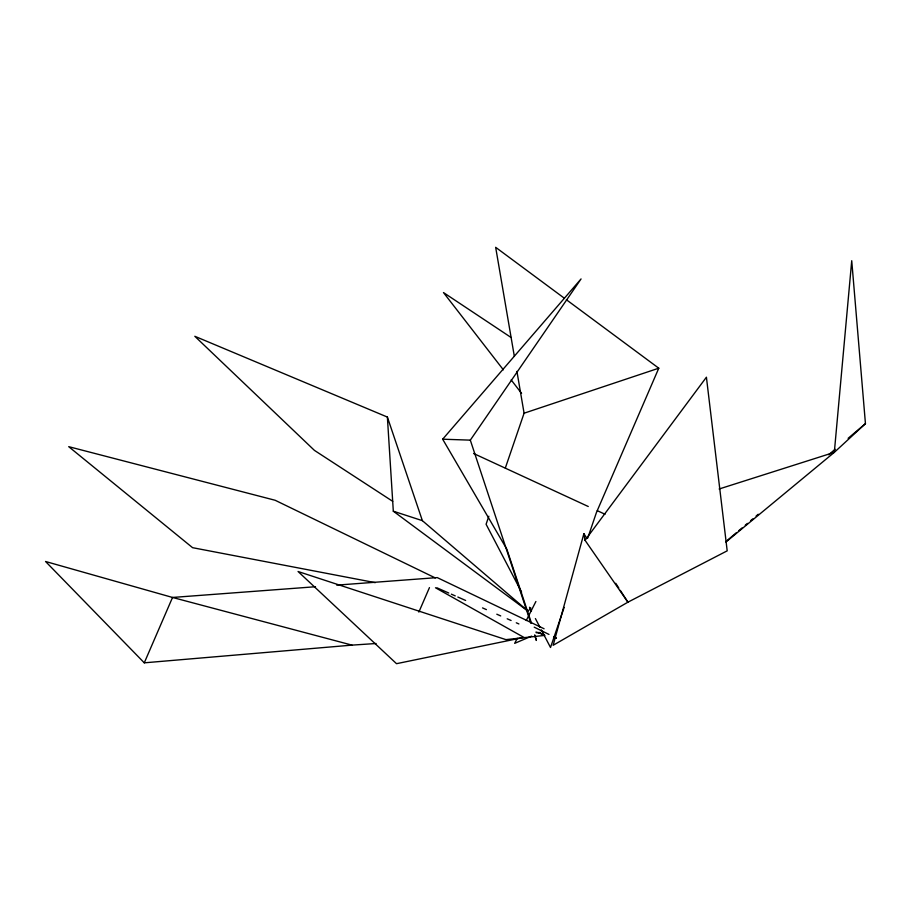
<?xml version="1.0" encoding="UTF-8"?>
<svg xmlns="http://www.w3.org/2000/svg" width="911" height="911" viewBox="0 0 911 911"><rect width="100%" height="100%" fill="white"/><g stroke="black" fill="none" stroke-linecap="round" stroke-linejoin="round"><path stroke-width="1.37" d="M586.912 538.424L583.883 533.698L553.148 645.284L627.907 602.182L727.194 550.836L706.412 377.211L585.056 540.303L627.907 602.182L620.311 590.374M564.148 607.421L550.517 647.482L541.316 629.877M587.777 537.968L596.409 512.597L658.778 368.203L566.38 299.73M488.831 516.23L486.087 524.258L521.593 592.161M505.32 468.06L524.087 413.207L516.924 371.392M376.084 643.508L351.988 645.125L172.532 597.457L45.55 561.495L144.28 662.832L172.532 597.457L315.502 586.73M418.855 612.09L429.457 587.595M517.254 638.281L514.681 643.348L531.66 636.117M526.251 620.528L535.896 601.511M530.885 623.272L470.315 440.138L581.059 278.937L442.666 439.204L506.858 549.231L531.477 623.158M528.084 611.19L530.84 607.944M719.121 488.991L834.317 452.346L851.728 260.705L865.45 423.661L834.317 452.346L726.044 541.943M725.76 541.681L736.589 532.536M738.753 530.703L742.01 527.959M745.255 525.214L747.419 523.381M750.664 520.636L752.828 518.814M756.084 516.07L758.248 514.237M828.634 454.771L835.125 449.282M848.13 438.305L865.45 423.661M524.087 413.207L658.778 368.203M144.28 662.832L351.988 645.125M336.728 585.135L437.234 577.597L544.083 628.761M536.272 632.758L540.519 632.473M442.666 439.204L470.315 440.138M375.218 582.653L192.585 547.682L68.712 446.663L275.156 500.276L435.321 577.938M535.987 632.018L544.083 634.5M553.546 637.404L556.245 638.235M392.721 501.346L314.42 450.376L194.817 336.284L387.38 417.067L393.313 511.196L422.374 520.659L527.002 610.268M437.064 587.868L448.759 593.027M451.355 594.166L455.249 595.885M457.846 597.035L465.635 600.463M482.523 607.91L486.417 609.63M496.802 614.208L500.708 615.927M507.199 618.785L511.094 620.505M516.286 622.794L518.883 623.944M538.367 632.53L544.858 635.388L505.935 639.636L298.056 571.504L396.524 663.686L523.916 637.404L435.481 587.766M473.595 453.496L588.267 506.505M597.286 510.672L605.018 514.248M534.222 627.167L548.98 634.42M553.911 636.835L556.37 638.042M511.014 337.446L443.475 292.556L503.362 369.832M564.103 298.045L495.664 247.314L514.294 356.053M393.313 511.196L526.945 610.347M511.162 379.91L521.582 393.358M615.756 583.291L618.797 588.016M529.485 607.25L531.455 611.019M535.395 618.558L540.007 627.36M387.38 417.067L422.374 520.659M534.7 635.183L536.374 640.456L534.871 635.138M583.883 533.698L585.056 540.303"/></g></svg>
